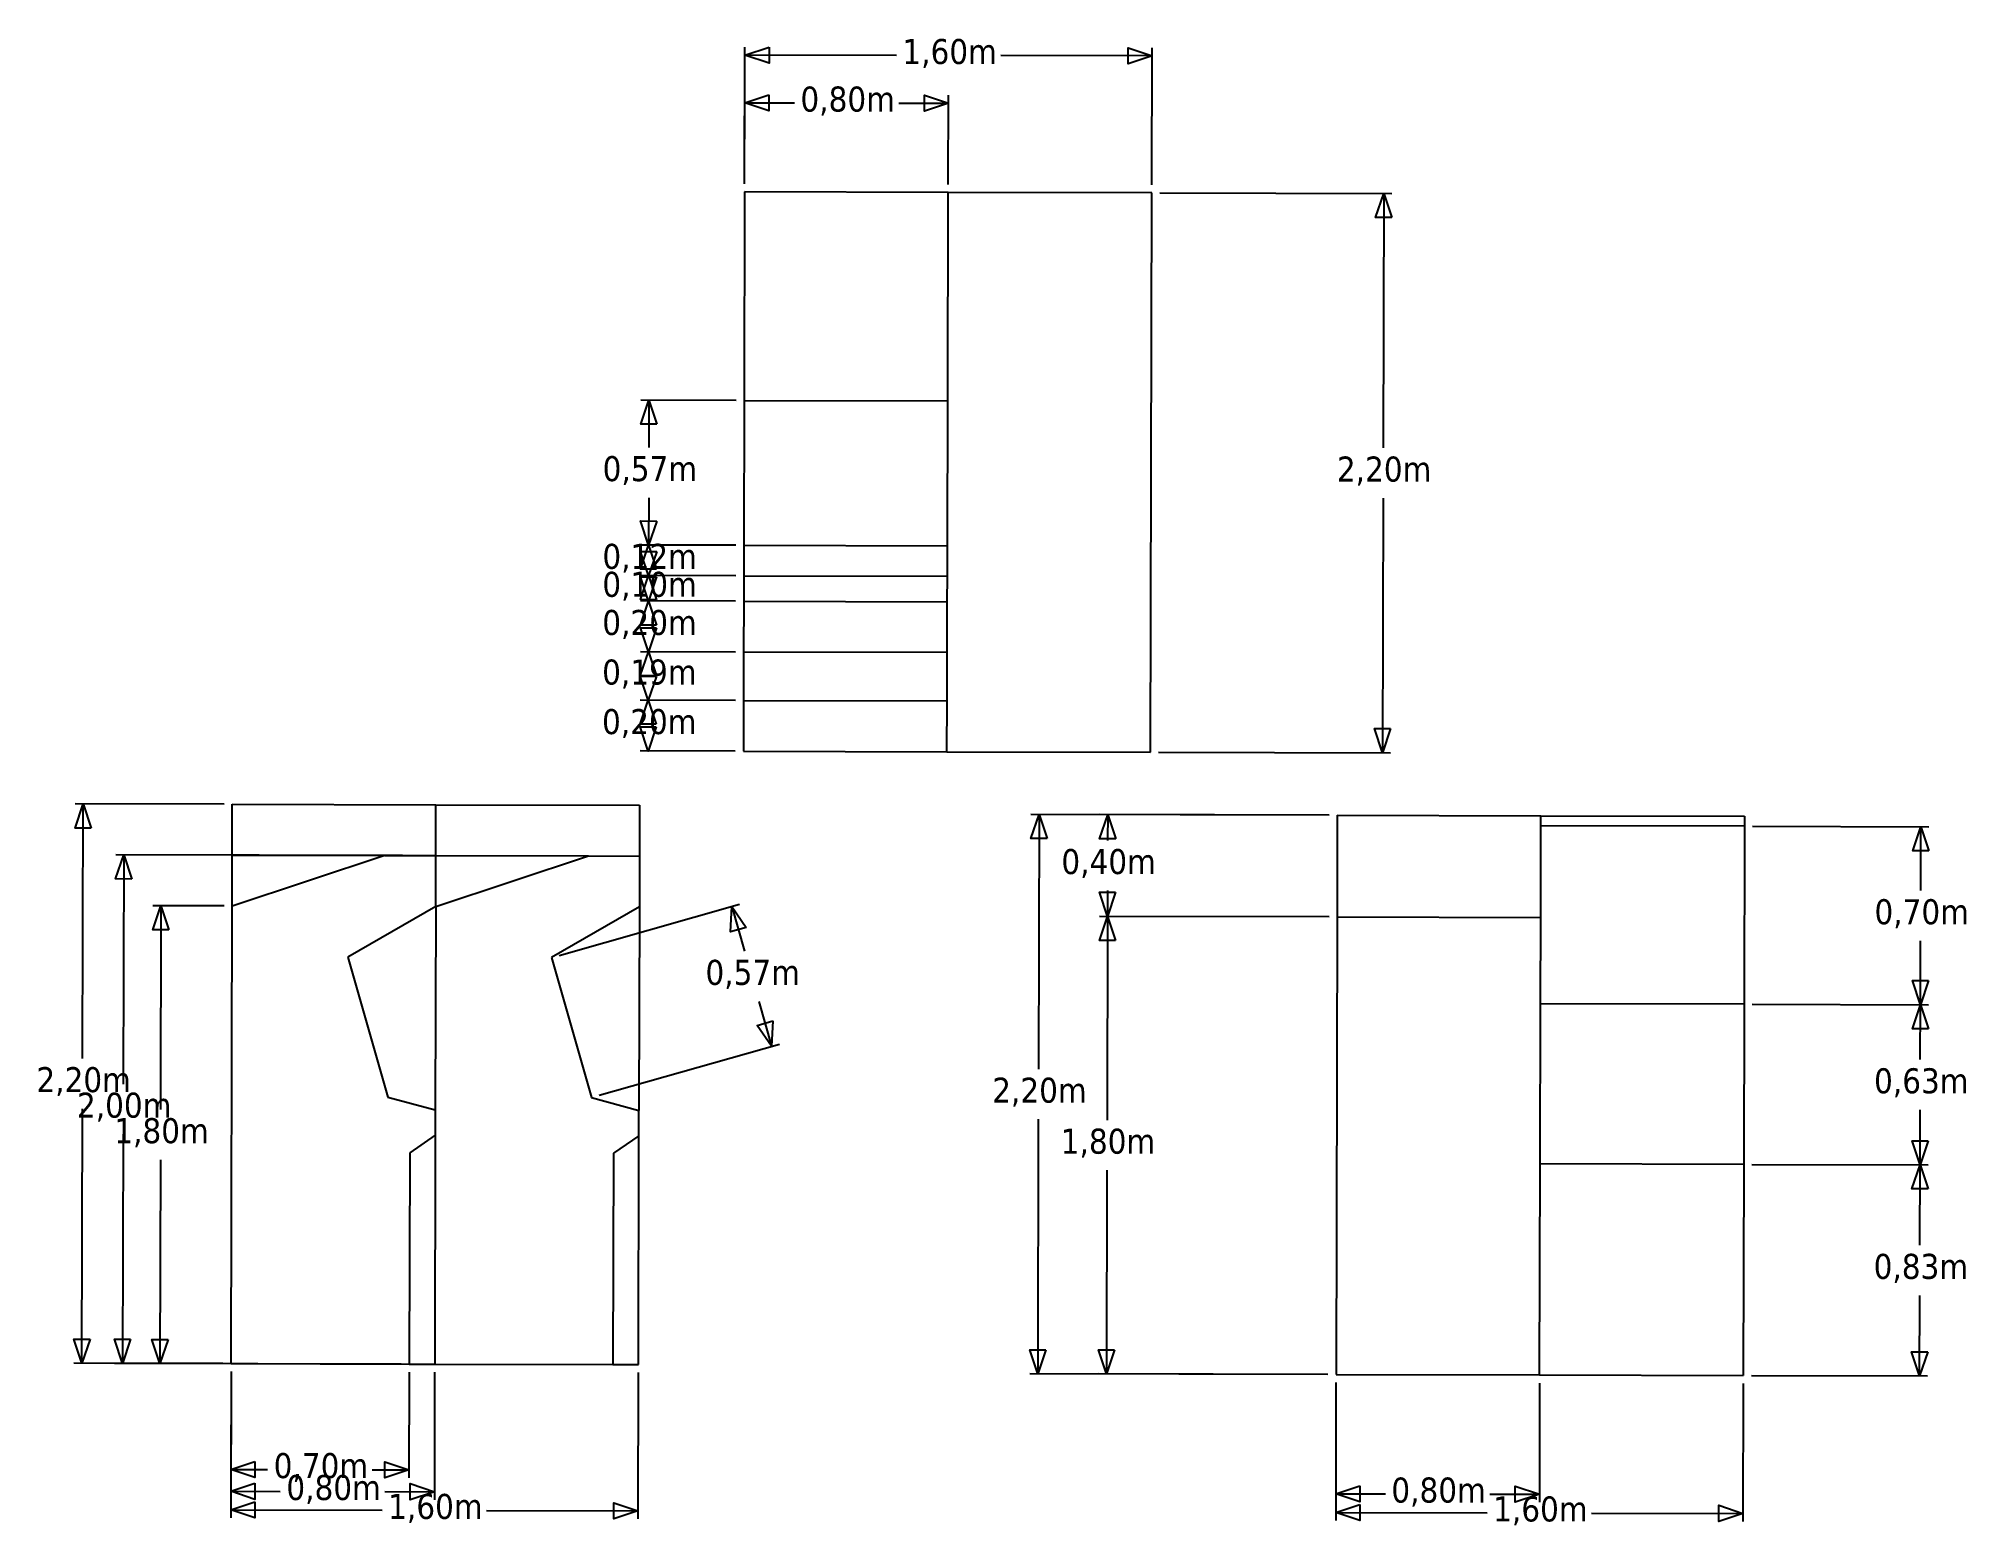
# Model space of a CAD drawing. Extents: x -3.46 to 4.12, y -2.49 to 3.35.
import ezdxf

# ---------------------------------------------------------------- set-up
doc = ezdxf.new("R2010")
doc.units = 0
doc.layers.get('0').update_dxf_attribs({"linetype": 'CONTINUOUS'})
doc.styles.add('TAHOMA', font='Tahoma')

msp = doc.modelspace()

# ---------------------------------------------------------------- linework, layer by layer
at = {"color": 5}
for p, q in [((-0.6826, 2.7768), (-0.6814, 3.3145)), ((-0.0866, 3.2816), (-0.6814, 3.2829)), ((0.9186, 3.2793), (0.3237, 3.2806)), ((0.9174, 2.7731), (0.9186, 3.3108)), ((-0.6826, 2.7768), (-0.6818, 3.1268)), ((0.1174, 2.775), (0.1182, 3.125)), ((-0.6819, 3.0953), (-0.487, 3.0948)), ((-0.0767, 3.0939), (0.1181, 3.0934)), ((0.9489, 2.7415), (1.8595, 2.7394)), ((1.8279, 2.7395), (1.8256, 1.7395)), ((-0.7161, 1.9264), (-1.09, 1.9272)), ((-1.0584, 1.9272), (-1.0588, 1.7411)), ((-1.0593, 1.5439), (-1.0597, 1.3579)), ((1.8252, 1.5422), (1.8228, 0.5422)), ((-0.7174, 1.3571), (-1.0913, 1.3579)), ((-0.7174, 1.3571), (-1.0913, 1.3579)), ((-0.7177, 1.2372), (-1.0915, 1.2381)), ((-0.7177, 1.2372), (-1.0915, 1.2381)), ((-0.7179, 1.1373), (-1.0918, 1.1382)), ((-0.7179, 1.1373), (-1.0918, 1.1382)), ((-1.0602, 1.1369), (-1.0602, 1.1381)), ((-0.7184, 0.9376), (-1.0922, 0.9384)), ((-0.7184, 0.9376), (-1.0922, 0.9384)), ((-1.0607, 0.9384), (-1.0607, 0.9396)), ((-0.7188, 0.7478), (-1.0927, 0.7487)), ((-0.7188, 0.7478), (-1.0927, 0.7487)), ((-1.0611, 0.7474), (-1.0611, 0.7486)), ((-0.7193, 0.548), (-1.0931, 0.5489)), ((-1.0616, 0.5488), (-1.0616, 0.5501)), ((0.9438, 0.5442), (1.8544, 0.5421)), ((-2.7267, 0.3395), (-3.3124, 0.3408)), ((-3.2831, -0.6592), (-3.2808, 0.3408)), ((1.614, 0.2967), (0.4423, 0.2994)), ((0.4739, 0.2994), (0.4716, -0.7007)), ((1.614, 0.2967), (0.7121, 0.2988)), ((0.7437, 0.2987), (0.7434, 0.1976)), ((3.2771, 0.253), (3.9696, 0.2514)), ((3.9375, 0.0005), (3.9381, 0.2514)), ((-2.0272, 0.1381), (-3.1533, 0.1407)), ((-3.1217, 0.1406), (-3.1238, -0.7595)), ((0.743, 0.0003), (0.7427, -0.1008)), ((-2.7276, -0.06), (-3.0069, -0.0594)), ((-2.9754, -0.0594), (-2.9772, -0.8597)), ((-1.4107, -0.2541), (-0.703, -0.0529)), ((-0.7333, -0.0615), (-0.6831, -0.2377)), ((1.6131, -0.1028), (0.7112, -0.1007)), ((1.6131, -0.1028), (0.7112, -0.1007)), ((0.7427, -0.1008), (0.7409, -0.901)), ((3.9364, -0.4477), (3.937, -0.1968)), ((-0.6269, -0.435), (-0.5767, -0.6112)), ((3.2754, -0.4462), (3.968, -0.4478)), ((3.2754, -0.4462), (3.968, -0.4478)), ((3.9359, -0.6637), (3.9364, -0.4477)), ((-1.2541, -0.8038), (-0.5463, -0.6026)), ((-3.2859, -1.8565), (-3.2836, -0.8565)), ((0.4711, -0.8979), (0.4688, -1.898)), ((3.935, -1.0769), (3.9355, -0.861)), ((-3.1243, -0.9568), (-3.1263, -1.8569)), ((-2.9777, -1.057), (-2.9795, -1.8573)), ((0.7404, -1.0983), (0.7386, -1.8986)), ((3.274, -1.0754), (3.9666, -1.077)), ((3.274, -1.0754), (3.9666, -1.077)), ((3.9343, -1.3928), (3.935, -1.0769)), ((3.9331, -1.9059), (3.9338, -1.5901)), ((-2.7318, -1.8578), (-3.3174, -1.8565)), ((-2.0318, -1.8594), (-3.1579, -1.8568)), ((-2.7318, -1.8578), (-3.0111, -1.8572)), ((-2.7003, -1.8894), (-2.7016, -2.4641)), ((-2.7003, -1.8894), (-2.7015, -2.3908)), ((-2.7003, -1.8894), (-2.7013, -2.3048)), ((-2.0003, -1.891), (-2.0013, -2.3064)), ((-1.9003, -1.8913), (-1.9015, -2.3927)), ((-1.1003, -1.8931), (-1.1016, -2.4678)), ((1.609, -1.9006), (0.4373, -1.8979)), ((1.609, -1.9006), (0.707, -1.8985)), ((1.6404, -1.9322), (1.6392, -2.4741)), ((1.6404, -1.9322), (1.6394, -2.4008)), ((2.4404, -1.934), (2.4394, -2.4026)), ((3.2404, -1.9359), (3.2392, -2.4778)), ((3.2721, -1.9044), (3.9646, -1.906)), ((-2.7012, -2.2733), (-2.5564, -2.2736)), ((-2.146, -2.2745), (-2.0012, -2.2749)), ((-2.7014, -2.3593), (-2.5066, -2.3597)), ((-2.0962, -2.3607), (-1.9014, -2.3611)), ((1.6394, -2.3693), (1.8343, -2.3697)), ((2.2446, -2.3707), (2.4394, -2.3711)), ((-2.7015, -2.4326), (-2.1067, -2.434)), ((-1.6964, -2.4349), (-1.1016, -2.4363)), ((1.6393, -2.4426), (2.2341, -2.4439)), ((2.6444, -2.4449), (3.2393, -2.4462))]:
    msp.add_line(p, q, dxfattribs=at)
for p, q in [((-0.6827, 2.7453), (-0.6846, 1.9263)), ((0.1173, 2.7435), (-0.6827, 2.7453)), ((0.1154, 1.9245), (0.1173, 2.7435)), ((0.9173, 2.7416), (0.1173, 2.7435)), ((0.9123, 0.5443), (0.9173, 2.7416)), ((-0.6846, 1.9263), (-0.6859, 1.357)), ((-0.6846, 1.9263), (0.1154, 1.9245)), ((0.1141, 1.3552), (0.1154, 1.9245)), ((-0.6859, 1.357), (-0.6862, 1.2371)), ((-0.6859, 1.357), (0.1141, 1.3552)), ((0.1138, 1.2353), (0.1141, 1.3552)), ((-0.6862, 1.2371), (-0.6864, 1.1373)), ((-0.6862, 1.2371), (0.1138, 1.2353)), ((0.1136, 1.1354), (0.1138, 1.2353)), ((-0.6864, 1.1373), (-0.6868, 0.9375)), ((-0.6864, 1.1373), (0.1136, 1.1354)), ((0.1132, 0.9357), (0.1136, 1.1354)), ((-0.6868, 0.9375), (-0.6873, 0.7477)), ((0.1132, 0.9357), (-0.6868, 0.9375)), ((0.1127, 0.7459), (0.1132, 0.9357)), ((-0.6873, 0.7477), (-0.6877, 0.548)), ((-0.6873, 0.7477), (0.1127, 0.7459)), ((0.1123, 0.5461), (0.1127, 0.7459)), ((-0.6877, 0.548), (0.1123, 0.5461)), ((0.1123, 0.5461), (0.9123, 0.5443)), ((-2.6956, 0.1397), (-2.6952, 0.3394)), ((-2.6952, 0.3394), (-1.8952, 0.3376)), ((-1.8956, 0.1378), (-1.8952, 0.3376)), ((-1.8952, 0.3376), (-1.0952, 0.3357)), ((-1.0952, 0.3357), (-1.0956, 0.136)), ((1.6456, 0.2967), (1.6447, -0.1028)), ((1.6456, 0.2967), (2.4456, 0.2948)), ((2.4447, -0.1047), (2.4455, 0.2549)), ((2.4455, 0.2549), (2.4456, 0.2948)), ((3.2455, 0.253), (2.4455, 0.2549)), ((2.4456, 0.2948), (3.2456, 0.293)), ((3.2455, 0.253), (3.2439, -0.4461)), ((3.2456, 0.293), (3.2455, 0.253)), ((-2.6961, -0.0601), (-2.6956, 0.1397)), ((-2.0956, 0.1383), (-2.6961, -0.0601)), ((-2.6956, 0.1397), (-2.0956, 0.1383)), ((-2.0956, 0.1383), (-1.8956, 0.1378)), ((-1.8961, -0.0619), (-1.8956, 0.1378)), ((-1.8961, -0.0619), (-1.2956, 0.1364)), ((-1.8956, 0.1378), (-1.2956, 0.1364)), ((-1.2956, 0.1364), (-1.0956, 0.136)), ((-1.0956, 0.136), (-1.0961, -0.0638)), ((-2.7002, -1.8579), (-2.6961, -0.0601)), ((-1.8961, -0.0619), (-2.2411, -0.2609)), ((-1.8961, -0.0619), (-1.8979, -0.861)), ((-1.0961, -0.0638), (-1.4411, -0.2627)), ((-1.0961, -0.0638), (-1.0979, -0.8628)), ((1.6447, -0.1028), (1.6405, -1.9006)), ((1.6447, -0.1028), (2.4447, -0.1047)), ((2.4439, -0.4443), (2.4447, -0.1047)), ((-2.2411, -0.2609), (-2.0844, -0.8106)), ((-1.4411, -0.2627), (-1.2844, -0.8124)), ((2.4424, -1.0735), (2.4439, -0.4443)), ((3.2439, -0.4461), (2.4439, -0.4443)), ((3.2439, -0.4461), (3.2424, -1.0753)), ((-2.0844, -0.8106), (-1.8979, -0.861)), ((-1.2844, -0.8124), (-1.0979, -0.8628)), ((-1.8979, -0.861), (-1.8982, -0.9608)), ((-1.0982, -0.9627), (-1.0979, -0.8628)), ((-1.8982, -0.9608), (-1.9983, -1.0294)), ((-1.8982, -0.9608), (-1.9002, -1.8597)), ((-1.0982, -0.9627), (-1.1983, -1.0312)), ((-1.1002, -1.8616), (-1.0982, -0.9627)), ((-1.9983, -1.0294), (-2.0002, -1.8595)), ((-1.1983, -1.0312), (-1.2002, -1.8613)), ((2.4405, -1.9025), (2.4424, -1.0735)), ((3.2424, -1.0753), (2.4424, -1.0735)), ((3.2424, -1.0753), (3.2405, -1.9043)), ((-2.7002, -1.8579), (-2.0002, -1.8595)), ((-2.0002, -1.8595), (-1.9002, -1.8597)), ((-1.9002, -1.8597), (-1.2002, -1.8613)), ((-1.2002, -1.8613), (-1.1002, -1.8616)), ((1.6405, -1.9006), (2.4405, -1.9025)), ((2.4405, -1.9025), (3.2405, -1.9043))]:
    msp.add_line(p, q)

# ---------------------------------------------------------------- texts
at = {"color": 5, "char_height": 0.0983, "attachment_point": 7, "style": 'TAHOMA'}
for s, insert in [('1,60m', (-0.0629, 3.232)), ('0,80m', (-0.4634, 3.0452)), ('0,57m', (-1.2405, 1.5934)), ('2,20m', (1.6439, 1.5917)), ('0,12m', (-1.2413, 1.2488)), ('0,10m', (-1.2416, 1.1389)), ('0,20m', (-1.2419, 0.9891)), ('0,19m', (-1.2424, 0.7943)), ('0,20m', (-1.2428, 0.5996)), ('0,40m', (0.5617, 0.0498)), ('0,70m', (3.7558, -0.1473)), ('0,57m', (-0.8365, -0.3855)), ('2,20m', (-3.4648, -0.807)), ('2,20m', (0.2899, -0.8484)), ('0,63m', (3.7542, -0.8115)), ('2,00m', (-3.3055, -0.9073)), ('1,80m', (-3.1589, -1.0075)), ('1,80m', (0.5592, -1.0488)), ('0,83m', (3.7525, -1.5406)), ('0,70m', (-2.5327, -2.3232)), ('0,80m', (-2.4829, -2.4094)), ('0,80m', (1.8579, -2.4193)), ('1,60m', (-2.083, -2.4836)), ('1,60m', (2.2578, -2.4936))]:
    msp.add_mtext(s, dxfattribs=dict(at, insert=insert))

# ---------------------------------------------------------------- meshes
at = {"color": 5}
mesh = msp.add_polyface(dxfattribs=at)
corners = [(-0.5867, 3.3143), (-0.5868, 3.2512), (-0.6814, 3.2829)]
mesh.append_faces([[corners[k] for k in face] for face in [(0, 1, 2)]], dxfattribs={"color": 5})
mesh = msp.add_polyface(dxfattribs=at)
corners = [(0.9186, 3.2793), (0.8238, 3.248), (0.8239, 3.311)]
mesh.append_faces([[corners[k] for k in face] for face in [(0, 1, 2)]], dxfattribs={"color": 5})
mesh = msp.add_polyface(dxfattribs=at)
corners = [(-0.5871, 3.1266), (-0.5872, 3.0635), (-0.6819, 3.0953)]
mesh.append_faces([[corners[k] for k in face] for face in [(0, 1, 2)]], dxfattribs={"color": 5})
mesh = msp.add_polyface(dxfattribs=at)
corners = [(0.1181, 3.0934), (0.0234, 3.0621), (0.0235, 3.1252)]
mesh.append_faces([[corners[k] for k in face] for face in [(0, 1, 2)]], dxfattribs={"color": 5})
mesh = msp.add_polyface(dxfattribs=at)
corners = [(1.8593, 2.6449), (1.7961, 2.645), (1.8279, 2.7395)]
mesh.append_faces([[corners[k] for k in face] for face in [(0, 1, 2)]], dxfattribs={"color": 5})
mesh = msp.add_polyface(dxfattribs=at)
corners = [(-1.027, 1.8325), (-1.0902, 1.8326), (-1.0584, 1.9272)]
mesh.append_faces([[corners[k] for k in face] for face in [(0, 1, 2)]], dxfattribs={"color": 5})
mesh = msp.add_polyface(dxfattribs=at)
corners = [(-1.0279, 1.4524), (-1.0597, 1.3579), (-1.0911, 1.4525)]
mesh.append_faces([[corners[k] for k in face] for face in [(0, 1, 2)]], dxfattribs={"color": 5})
mesh = msp.add_polyface(dxfattribs=at)
corners = [(-1.0284, 1.2632), (-1.0915, 1.2633), (-1.0597, 1.3579)]
mesh.append_faces([[corners[k] for k in face] for face in [(0, 1, 2)]], dxfattribs={"color": 5})
mesh = msp.add_polyface(dxfattribs=at)
corners = [(-1.0282, 1.3325), (-1.06, 1.238), (-1.0913, 1.3326)]
mesh.append_faces([[corners[k] for k in face] for face in [(0, 1, 2)]], dxfattribs={"color": 5})
mesh = msp.add_polyface(dxfattribs=at)
corners = [(-1.0286, 1.1433), (-1.0918, 1.1435), (-1.06, 1.238)]
mesh.append_faces([[corners[k] for k in face] for face in [(0, 1, 2)]], dxfattribs={"color": 5})
mesh = msp.add_polyface(dxfattribs=at)
corners = [(-1.0284, 1.2326), (-1.0602, 1.1381), (-1.0916, 1.2328)]
mesh.append_faces([[corners[k] for k in face] for face in [(0, 1, 2)]], dxfattribs={"color": 5})
mesh = msp.add_polyface(dxfattribs=at)
corners = [(-1.0289, 1.0435), (-1.092, 1.0436), (-1.0602, 1.1381)]
mesh.append_faces([[corners[k] for k in face] for face in [(0, 1, 2)]], dxfattribs={"color": 5})
mesh = msp.add_polyface(dxfattribs=at)
corners = [(-1.0289, 1.0329), (-1.0607, 0.9384), (-1.092, 1.033)]
mesh.append_faces([[corners[k] for k in face] for face in [(0, 1, 2)]], dxfattribs={"color": 5})
mesh = msp.add_polyface(dxfattribs=at)
corners = [(-1.0293, 0.8437), (-1.0925, 0.8439), (-1.0607, 0.9384)]
mesh.append_faces([[corners[k] for k in face] for face in [(0, 1, 2)]], dxfattribs={"color": 5})
mesh = msp.add_polyface(dxfattribs=at)
corners = [(-1.0293, 0.8431), (-1.0611, 0.7486), (-1.0925, 0.8432)]
mesh.append_faces([[corners[k] for k in face] for face in [(0, 1, 2)]], dxfattribs={"color": 5})
mesh = msp.add_polyface(dxfattribs=at)
corners = [(-1.0298, 0.6539), (-1.0929, 0.6541), (-1.0611, 0.7486)]
mesh.append_faces([[corners[k] for k in face] for face in [(0, 1, 2)]], dxfattribs={"color": 5})
mesh = msp.add_polyface(dxfattribs=at)
corners = [(-1.0298, 0.6433), (-1.0616, 0.5488), (-1.0929, 0.6435)]
mesh.append_faces([[corners[k] for k in face] for face in [(0, 1, 2)]], dxfattribs={"color": 5})
mesh = msp.add_polyface(dxfattribs=at)
corners = [(1.8546, 0.6367), (1.8228, 0.5422), (1.7915, 0.6369)]
mesh.append_faces([[corners[k] for k in face] for face in [(0, 1, 2)]], dxfattribs={"color": 5})
mesh = msp.add_polyface(dxfattribs=at)
corners = [(-3.2495, 0.2461), (-3.3126, 0.2463), (-3.2808, 0.3408)]
mesh.append_faces([[corners[k] for k in face] for face in [(0, 1, 2)]], dxfattribs={"color": 5})
mesh = msp.add_polyface(dxfattribs=at)
corners = [(0.5053, 0.2047), (0.4421, 0.2049), (0.4739, 0.2994)]
mesh.append_faces([[corners[k] for k in face] for face in [(0, 1, 2)]], dxfattribs={"color": 5})
mesh = msp.add_polyface(dxfattribs=at)
corners = [(0.775, 0.2041), (0.7119, 0.2042), (0.7437, 0.2987)]
mesh.append_faces([[corners[k] for k in face] for face in [(0, 1, 2)]], dxfattribs={"color": 5})
mesh = msp.add_polyface(dxfattribs=at)
corners = [(3.9694, 0.1568), (3.9063, 0.1569), (3.9381, 0.2514)]
mesh.append_faces([[corners[k] for k in face] for face in [(0, 1, 2)]], dxfattribs={"color": 5})
mesh = msp.add_polyface(dxfattribs=at)
corners = [(-3.0904, 0.046), (-3.1535, 0.0461), (-3.1217, 0.1406)]
mesh.append_faces([[corners[k] for k in face] for face in [(0, 1, 2)]], dxfattribs={"color": 5})
mesh = msp.add_polyface(dxfattribs=at)
corners = [(-2.944, -0.1541), (-3.0071, -0.154), (-2.9754, -0.0594)]
mesh.append_faces([[corners[k] for k in face] for face in [(0, 1, 2)]], dxfattribs={"color": 5})
mesh = msp.add_polyface(dxfattribs=at)
corners = [(-0.677, -0.1439), (-0.7378, -0.1611), (-0.7333, -0.0615)]
mesh.append_faces([[corners[k] for k in face] for face in [(0, 1, 2)]], dxfattribs={"color": 5})
mesh = msp.add_polyface(dxfattribs=at)
corners = [(0.7745, -0.0063), (0.7427, -0.1008), (0.7114, -0.0061)]
mesh.append_faces([[corners[k] for k in face] for face in [(0, 1, 2)]], dxfattribs={"color": 5})
mesh = msp.add_polyface(dxfattribs=at)
corners = [(0.7741, -0.1954), (0.711, -0.1953), (0.7427, -0.1008)]
mesh.append_faces([[corners[k] for k in face] for face in [(0, 1, 2)]], dxfattribs={"color": 5})
mesh = msp.add_polyface(dxfattribs=at)
corners = [(3.9682, -0.3532), (3.9364, -0.4477), (3.9051, -0.353)]
mesh.append_faces([[corners[k] for k in face] for face in [(0, 1, 2)]], dxfattribs={"color": 5})
mesh = msp.add_polyface(dxfattribs=at)
corners = [(3.9678, -0.5424), (3.9047, -0.5422), (3.9364, -0.4477)]
mesh.append_faces([[corners[k] for k in face] for face in [(0, 1, 2)]], dxfattribs={"color": 5})
mesh = msp.add_polyface(dxfattribs=at)
corners = [(-0.5722, -0.5116), (-0.5767, -0.6112), (-0.6329, -0.5289)]
mesh.append_faces([[corners[k] for k in face] for face in [(0, 1, 2)]], dxfattribs={"color": 5})
mesh = msp.add_polyface(dxfattribs=at)
corners = [(3.9668, -0.9824), (3.935, -1.0769), (3.9036, -0.9823)]
mesh.append_faces([[corners[k] for k in face] for face in [(0, 1, 2)]], dxfattribs={"color": 5})
mesh = msp.add_polyface(dxfattribs=at)
corners = [(3.9663, -1.1716), (3.9032, -1.1714), (3.935, -1.0769)]
mesh.append_faces([[corners[k] for k in face] for face in [(0, 1, 2)]], dxfattribs={"color": 5})
mesh = msp.add_polyface(dxfattribs=at)
corners = [(-3.2541, -1.762), (-3.2859, -1.8565), (-3.3172, -1.7619)]
mesh.append_faces([[corners[k] for k in face] for face in [(0, 1, 2)]], dxfattribs={"color": 5})
mesh = msp.add_polyface(dxfattribs=at)
corners = [(-3.0946, -1.7624), (-3.1263, -1.8569), (-3.1577, -1.7623)]
mesh.append_faces([[corners[k] for k in face] for face in [(0, 1, 2)]], dxfattribs={"color": 5})
mesh = msp.add_polyface(dxfattribs=at)
corners = [(-2.9477, -1.7627), (-2.9795, -1.8573), (-3.0109, -1.7626)]
mesh.append_faces([[corners[k] for k in face] for face in [(0, 1, 2)]], dxfattribs={"color": 5})
mesh = msp.add_polyface(dxfattribs=at)
corners = [(0.5006, -1.8034), (0.4688, -1.898), (0.4375, -1.8033)]
mesh.append_faces([[corners[k] for k in face] for face in [(0, 1, 2)]], dxfattribs={"color": 5})
mesh = msp.add_polyface(dxfattribs=at)
corners = [(0.7704, -1.8041), (0.7386, -1.8986), (0.7072, -1.8039)]
mesh.append_faces([[corners[k] for k in face] for face in [(0, 1, 2)]], dxfattribs={"color": 5})
mesh = msp.add_polyface(dxfattribs=at)
corners = [(3.9649, -1.8114), (3.9331, -1.9059), (3.9017, -1.8113)]
mesh.append_faces([[corners[k] for k in face] for face in [(0, 1, 2)]], dxfattribs={"color": 5})
mesh = msp.add_polyface(dxfattribs=at)
corners = [(-2.6064, -2.242), (-2.6066, -2.305), (-2.7012, -2.2733)]
mesh.append_faces([[corners[k] for k in face] for face in [(0, 1, 2)]], dxfattribs={"color": 5})
mesh = msp.add_polyface(dxfattribs=at)
corners = [(-2.0012, -2.2749), (-2.0959, -2.3062), (-2.0958, -2.2431)]
mesh.append_faces([[corners[k] for k in face] for face in [(0, 1, 2)]], dxfattribs={"color": 5})
mesh = msp.add_polyface(dxfattribs=at)
corners = [(-2.6066, -2.328), (-2.6068, -2.391), (-2.7014, -2.3593)]
mesh.append_faces([[corners[k] for k in face] for face in [(0, 1, 2)]], dxfattribs={"color": 5})
mesh = msp.add_polyface(dxfattribs=at)
corners = [(-1.9014, -2.3611), (-1.9961, -2.3924), (-1.996, -2.3294)]
mesh.append_faces([[corners[k] for k in face] for face in [(0, 1, 2)]], dxfattribs={"color": 5})
mesh = msp.add_polyface(dxfattribs=at)
corners = [(1.7342, -2.338), (1.7341, -2.401), (1.6394, -2.3693)]
mesh.append_faces([[corners[k] for k in face] for face in [(0, 1, 2)]], dxfattribs={"color": 5})
mesh = msp.add_polyface(dxfattribs=at)
corners = [(2.4394, -2.3711), (2.3447, -2.4024), (2.3448, -2.3394)]
mesh.append_faces([[corners[k] for k in face] for face in [(0, 1, 2)]], dxfattribs={"color": 5})
mesh = msp.add_polyface(dxfattribs=at)
corners = [(-2.6068, -2.4013), (-2.6069, -2.4643), (-2.7015, -2.4326)]
mesh.append_faces([[corners[k] for k in face] for face in [(0, 1, 2)]], dxfattribs={"color": 5})
mesh = msp.add_polyface(dxfattribs=at)
corners = [(-1.1016, -2.4363), (-1.1963, -2.4676), (-1.1962, -2.4045)]
mesh.append_faces([[corners[k] for k in face] for face in [(0, 1, 2)]], dxfattribs={"color": 5})
mesh = msp.add_polyface(dxfattribs=at)
corners = [(1.734, -2.4113), (1.7339, -2.4743), (1.6393, -2.4426)]
mesh.append_faces([[corners[k] for k in face] for face in [(0, 1, 2)]], dxfattribs={"color": 5})
mesh = msp.add_polyface(dxfattribs=at)
corners = [(3.2393, -2.4462), (3.1445, -2.4776), (3.1446, -2.4145)]
mesh.append_faces([[corners[k] for k in face] for face in [(0, 1, 2)]], dxfattribs={"color": 5})

doc.saveas('drawing.dxf')
